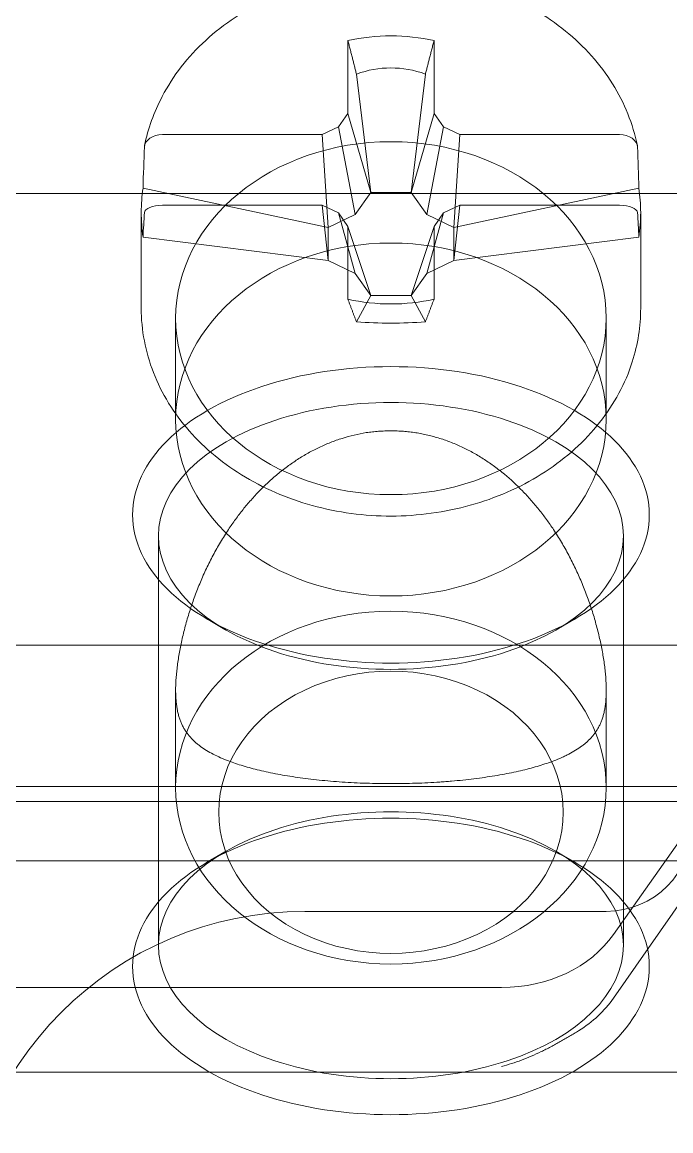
# Model space of a CAD drawing. Header units: millimetres. Extents: x 42151 to 59780, y 37376 to 44547.
# Drawn here: x 47698.33 to 47705.86, y 43021.32 to 43034.19 of the extents above; entities that cross this region are included whole.
import ezdxf

# ---------------------------------------------------------------- set-up
doc = ezdxf.new("R2010")
doc.units = ezdxf.units.MM
doc.set_wipeout_variables(frame=1)
doc.layers.add('! NO PLOT !', color=7, linetype='Continuous', true_color=0xff75dd, plot=False)
doc.layers.add('000-PI-Oprema', color=30, linetype='Continuous', lineweight=5)
doc.layers.add('004-PI-DIN Šina', color=3, linetype='Continuous')

# ---------------------------------------------------------------- blocks, each defined once
blk = doc.blocks.new('*U134')
at = {"layer": '004-PI-DIN Šina'}
blk.add_lwpolyline([(610, -17.5), (610, 17.5), (0, 17.5), (0, -17.5)], close=True, dxfattribs=at)
blk.add_lwpolyline([(0, 12.5), (610, 12.5)], dxfattribs=at)
blk = doc.blocks.new('Shrack distriblock 125A')
blk.add_wipeout([(50953.151, 45336.978), (51024.151, 45336.978), (51024.151, 45240.978), (51017.651, 45240.978), (51017.651, 45241.478), (50959.651, 45241.478), (50959.651, 45240.978), (50953.151, 45240.978), (50953.151, 45241.478)]).dxf.layer = '! NO PLOT !'
at = {"layer": '000-PI-Oprema'}
for p, q in [((51005.151, 45309.287), (51005.151, 45308.44)), ((51005.151, 45309.287), (51005.151, 45308.44)), ((51006.151, 45308.44), (51006.151, 45309.287)), ((51006.151, 45308.44), (51006.151, 45309.287)), ((51005.416, 45307.522), (51005.251, 45308.897)), ((51005.416, 45307.522), (51005.251, 45308.897)), ((51006.051, 45308.897), (51005.887, 45307.522)), ((51006.051, 45308.897), (51005.887, 45307.522)), ((51005.151, 45308.44), (51005.041, 45308.285)), ((51005.151, 45308.44), (51005.041, 45308.285)), ((51005.416, 45307.522), (51005.151, 45308.44)), ((51005.416, 45307.522), (51005.151, 45308.44)), ((51006.151, 45308.44), (51005.887, 45307.522)), ((51006.151, 45308.44), (51005.887, 45307.522)), ((51006.261, 45308.285), (51006.151, 45308.44)), ((51006.261, 45308.285), (51006.151, 45308.44)), ((51005.041, 45308.285), (51004.851, 45308.195)), ((51005.041, 45308.285), (51004.851, 45308.195)), ((51005.235, 45307.266), (51005.041, 45308.285)), ((51005.235, 45307.266), (51005.041, 45308.285)), ((51006.261, 45308.285), (51006.067, 45307.266)), ((51006.261, 45308.285), (51006.067, 45307.266)), ((51006.451, 45308.195), (51006.261, 45308.285)), ((51006.451, 45308.195), (51006.261, 45308.285)), ((51004.851, 45308.195), (51002.998, 45308.195)), ((51004.851, 45308.195), (51002.998, 45308.195)), ((51004.922, 45307.118), (51004.851, 45308.195)), ((51004.922, 45307.118), (51004.851, 45308.195)), ((51006.451, 45308.195), (51006.38, 45307.118)), ((51006.451, 45308.195), (51006.38, 45307.118)), ((51008.304, 45308.195), (51006.451, 45308.195)), ((51008.304, 45308.195), (51006.451, 45308.195)), ((51017.651, 45307.51), (50959.651, 45307.51)), ((51017.651, 45307.51), (50959.651, 45307.51)), ((51002.772, 45307.572), (51004.922, 45307.118)), ((51002.772, 45307.572), (51004.922, 45307.118)), ((51005.416, 45307.522), (51005.235, 45307.266)), ((51005.416, 45307.522), (51005.235, 45307.266)), ((51005.416, 45307.522), (51005.887, 45307.522)), ((51005.416, 45307.522), (51005.887, 45307.522)), ((51006.067, 45307.266), (51005.887, 45307.522)), ((51006.067, 45307.266), (51005.887, 45307.522)), ((51006.38, 45307.118), (51008.53, 45307.572)), ((51006.38, 45307.118), (51008.53, 45307.572)), ((51002.998, 45307.375), (51004.851, 45307.375)), ((51002.998, 45307.375), (51004.851, 45307.375)), ((51004.851, 45307.375), (51004.922, 45306.732)), ((51004.851, 45307.375), (51005.041, 45307.285)), ((51004.851, 45307.375), (51004.922, 45306.732)), ((51004.851, 45307.375), (51005.041, 45307.285)), ((51006.261, 45307.285), (51006.451, 45307.375)), ((51006.261, 45307.285), (51006.451, 45307.375)), ((51006.38, 45306.732), (51006.451, 45307.375)), ((51006.38, 45306.732), (51006.451, 45307.375)), ((51006.451, 45307.375), (51008.304, 45307.375)), ((51006.451, 45307.375), (51008.304, 45307.375)), ((51002.751, 45306.179), (51002.751, 45307.291)), ((51002.751, 45306.179), (51002.751, 45307.291)), ((51005.235, 45307.266), (51004.922, 45307.118)), ((51005.235, 45307.266), (51004.922, 45307.118)), ((51005.041, 45307.285), (51005.235, 45306.584)), ((51005.041, 45307.285), (51005.151, 45307.13)), ((51005.041, 45307.285), (51005.235, 45306.584)), ((51005.041, 45307.285), (51005.151, 45307.13)), ((51006.067, 45306.584), (51006.261, 45307.285)), ((51006.067, 45306.584), (51006.261, 45307.285)), ((51006.38, 45307.118), (51006.067, 45307.266)), ((51006.38, 45307.118), (51006.067, 45307.266)), ((51006.151, 45307.13), (51006.261, 45307.285)), ((51006.151, 45307.13), (51006.261, 45307.285)), ((51008.551, 45306.179), (51008.551, 45307.291)), ((51008.551, 45306.179), (51008.551, 45307.291)), ((51004.922, 45306.732), (51004.922, 45307.118)), ((51004.922, 45306.732), (51004.922, 45307.118)), ((51005.416, 45306.327), (51005.151, 45307.13)), ((51005.151, 45307.13), (51005.151, 45306.283)), ((51005.416, 45306.327), (51005.151, 45307.13)), ((51005.151, 45307.13), (51005.151, 45306.283)), ((51005.887, 45306.327), (51006.151, 45307.13)), ((51005.887, 45306.327), (51006.151, 45307.13)), ((51006.151, 45306.283), (51006.151, 45307.13)), ((51006.151, 45306.283), (51006.151, 45307.13)), ((51006.38, 45307.118), (51006.38, 45306.732)), ((51006.38, 45307.118), (51006.38, 45306.732)), ((51004.922, 45306.732), (51002.772, 45307.003)), ((51004.922, 45306.732), (51002.772, 45307.003)), ((51008.53, 45307.003), (51006.38, 45306.732)), ((51008.53, 45307.003), (51006.38, 45306.732)), ((51004.922, 45306.732), (51005.235, 45306.584)), ((51004.922, 45306.732), (51005.235, 45306.584)), ((51006.067, 45306.584), (51006.38, 45306.732)), ((51006.067, 45306.584), (51006.38, 45306.732)), ((51005.235, 45306.584), (51005.416, 45306.327)), ((51005.235, 45306.584), (51005.416, 45306.327)), ((51005.887, 45306.327), (51006.067, 45306.584)), ((51005.887, 45306.327), (51006.067, 45306.584)), ((51005.251, 45306.022), (51005.416, 45306.327)), ((51005.251, 45306.022), (51005.416, 45306.327)), ((51005.887, 45306.327), (51005.416, 45306.327)), ((51005.887, 45306.327), (51005.416, 45306.327)), ((51005.887, 45306.327), (51006.051, 45306.022)), ((51005.887, 45306.327), (51006.051, 45306.022)), ((51003.151, 45306.064), (51003.151, 45304.888)), ((51003.151, 45306.064), (51003.151, 45304.888)), ((51008.151, 45306.064), (51008.151, 45304.888)), ((51008.151, 45306.064), (51008.151, 45304.888)), ((51002.951, 45298.785), (51002.951, 45303.536)), ((51002.951, 45298.785), (51002.951, 45303.536)), ((51008.351, 45298.785), (51008.351, 45303.536)), ((51008.351, 45298.785), (51008.351, 45303.536)), ((51003.723, 45302.451), (51003.509, 45302.577)), ((51003.723, 45302.451), (51003.509, 45302.577)), ((51007.579, 45302.451), (51007.793, 45302.577)), ((51007.579, 45302.451), (51007.793, 45302.577)), ((51008.235, 45298.909), (51010.718, 45302.431)), ((51008.235, 45298.909), (51010.718, 45302.431)), ((51017.651, 45302.267), (50959.651, 45302.267)), ((51017.651, 45302.267), (50959.651, 45302.267)), ((51003.151, 45301.745), (51003.151, 45300.615)), ((51003.151, 45301.745), (51003.151, 45300.615)), ((51008.151, 45301.745), (51008.151, 45300.615)), ((51008.151, 45301.745), (51008.151, 45300.615)), ((51008.235, 45298.17), (51010.718, 45301.735)), ((51008.235, 45298.17), (51010.718, 45301.735)), ((50959.651, 45300.627), (51017.651, 45300.627)), ((50959.651, 45300.627), (51017.651, 45300.627)), ((51003.151, 45300.615), (51003.151, 45300.615)), ((51003.151, 45300.615), (51003.151, 45300.615)), ((51003.151, 45300.615), (51003.151, 45300.615)), ((51003.151, 45300.615), (51003.151, 45300.615)), ((51008.151, 45300.615), (51008.151, 45300.615)), ((51008.151, 45300.615), (51008.151, 45300.615)), ((51008.151, 45300.615), (51008.151, 45300.615)), ((51008.151, 45300.615), (51008.151, 45300.615)), ((51017.651, 45300.455), (50959.651, 45300.455)), ((51017.651, 45300.455), (50959.651, 45300.455)), ((51003.723, 45299.869), (51003.509, 45299.744)), ((51003.723, 45299.869), (51003.509, 45299.744)), ((51007.579, 45299.869), (51007.793, 45299.744)), ((51007.579, 45299.869), (51007.793, 45299.744)), ((50959.651, 45299.766), (51017.651, 45299.766)), ((50959.651, 45299.766), (51017.651, 45299.766)), ((51004.651, 45299.178), (51008.151, 45299.178)), ((51004.651, 45299.178), (51008.151, 45299.178)), ((50998.966, 45298.295), (51006.936, 45298.295)), ((50998.966, 45298.295), (51006.936, 45298.295)), ((50991.201, 45297.312), (51017.651, 45297.312)), ((50991.201, 45297.312), (51017.651, 45297.312))]:
    blk.add_line(p, q, dxfattribs=at)
for centre, radius, start, end in [((51008.151, 45300.178), 1, 270, 0), ((51008.151, 45300.178), 1, 270, 0), ((51004.651, 45295.178), 4, 90, 180), ((51004.651, 45295.178), 4, 90, 180)]:
    blk.add_arc(centre, radius, start, end, dxfattribs=at)
for centre, major_axis, ratio, start_param, end_param in [((51005.651, 45307.785), (-1.9, 0), 0.819152, -1.83709, -1.304502), ((51005.651, 45307.785), (-1.9, 0), 0.819152, -1.83709, -1.304502), ((51002.992, 45308.051), (-0.204, -0.007), 0.70453, -1.622504, -0.05384), ((51002.992, 45308.051), (-0.204, -0.007), 0.70453, -1.622504, -0.05384), ((51008.31, 45308.051), (0.204, -0.007), 0.70453, 0.05384, 1.622504), ((51008.31, 45308.051), (0.204, -0.007), 0.70453, 0.05384, 1.622504), ((51005.651, 45306.159), (0, 7.058), 0.410887, 1.409849, 1.45085), ((51005.651, 45306.159), (0, 7.058), 0.410887, 1.409849, 1.45085), ((51005.651, 45306.159), (0, 7.058), 0.410887, -1.45085, -1.409849), ((51005.651, 45306.159), (0, 7.058), 0.410887, -1.45085, -1.409849), ((51005.651, 45307.785), (1.9, 0), 0.819152, -1.83709, -1.304502), ((51005.651, 45307.785), (1.9, 0), 0.819152, -1.83709, -1.304502)]:
    blk.add_ellipse(centre, major_axis=major_axis, ratio=ratio, start_param=start_param, end_param=end_param, dxfattribs=at)
at = {"layer": '000-PI-Oprema', "extrusion": (0, 0, -1)}
for centre, major_axis, ratio, start_param, end_param in [((51005.651, 45306.879), (0, 2.09), 0.736297, -0.262974, 0.262974), ((51005.651, 45306.879), (0, 2.09), 0.736297, -0.262974, 0.262974), ((51005.651, 45306.064), (-2.5, 0), 0.819152, -1.570796, 1.570796), ((51005.651, 45306.064), (-2.5, 0), 0.819152, -1.570796, 1.570796), ((51005.651, 45306.064), (2.5, 0), 0.819152, -1.570796, 1.570796), ((51005.651, 45306.064), (2.5, 0), 0.819152, -1.570796, 1.570796), ((51005.651, 45306.159), (0, 11.809), 0.245576, -1.45085, -1.409849), ((51005.651, 45306.159), (0, 11.809), 0.245576, -1.45085, -1.409849), ((51005.651, 45306.159), (0, 11.809), 0.245576, 1.409849, 1.45085), ((51005.651, 45306.159), (0, 11.809), 0.245576, 1.409849, 1.45085), ((51005.651, 45306.802), (2.744, -1.231), 0.761539, -3.470685, -3.350739), ((51005.651, 45306.802), (2.744, -1.231), 0.761539, -3.470685, -3.350739), ((51005.651, 45306.802), (2.744, 1.231), 0.761539, 0.209146, 0.329093), ((51005.651, 45306.802), (2.744, 1.231), 0.761539, 0.209146, 0.329093), ((51002.992, 45307.289), (0.204, 0.003), 0.4213, -3.107899, -1.539235), ((51002.992, 45307.289), (0.204, 0.003), 0.4213, -3.107899, -1.539235), ((51008.31, 45307.289), (-0.204, 0.003), 0.4213, -4.74395, -3.175286), ((51008.31, 45307.289), (-0.204, 0.003), 0.4213, -4.74395, -3.175286), ((51005.651, 45306.802), (2.744, -1.231), 0.761539, 2.692553, 2.8125), ((51005.651, 45306.802), (2.744, -1.231), 0.761539, 2.692553, 2.8125), ((51005.651, 45306.802), (2.744, 1.231), 0.761539, 0.329093, 0.449039), ((51005.651, 45306.802), (2.744, 1.231), 0.761539, 0.329093, 0.449039), ((51005.651, 45304.888), (-2.5, 0), 0.819152, -1.570796, 1.570796), ((51005.651, 45304.888), (-2.5, 0), 0.819152, -1.570796, 1.570796), ((51005.651, 45304.888), (2.5, 0), 0.819152, -1.570796, 1.570796), ((51005.651, 45304.888), (2.5, 0), 0.819152, -1.570796, 1.570796), ((51005.651, 45306.47), (1.539, 0), 0.301619, 1.307822, 1.83377), ((51005.651, 45306.47), (1.539, 0), 0.301619, 1.307822, 1.83377), ((51005.651, 45303.781), (-3, 0), 0.573576, 0, 3.141593), ((51005.651, 45303.781), (-3, 0), 0.573576, 0, 3.141593), ((51005.651, 45303.536), (-2.7, 0), 0.573576, 0, 3.141593), ((51005.651, 45303.536), (-2.7, 0), 0.573576, 0, 3.141593), ((51005.651, 45303.781), (3, 0), 0.573576, 0, 3.141593), ((51005.651, 45303.781), (3, 0), 0.573576, 0, 3.141593), ((51005.651, 45303.536), (2.7, 0), 0.573576, 0, 3.141593), ((51005.651, 45303.536), (2.7, 0), 0.573576, 0, 3.141593), ((51005.651, 45300.615), (-2.5, 0), 0.819152, 0, 1.570796), ((51005.651, 45300.615), (-2.5, 0), 0.819152, 0, 1.570796), ((51005.651, 45300.615), (2.5, 0), 0.819152, -1.570796, 0), ((51005.651, 45300.615), (2.5, 0), 0.819152, -1.570796, 0), ((51005.651, 45300.329), (-2, 0), 0.819152, 0, 3.141593), ((51005.651, 45300.329), (-2, 0), 0.819152, 0, 3.141593), ((51005.651, 45300.615), (-2.5, 0), 0.819152, -1.570796, 0), ((51005.651, 45300.615), (-2.5, 0), 0.819152, -1.570796, 0), ((51005.651, 45300.615), (2.5, 0), 0.819152, 0, 1.570796), ((51005.651, 45300.615), (2.5, 0), 0.819152, 0, 1.570796), ((51005.651, 45298.785), (-2.7, 0), 0.573576, 0, 3.141593), ((51005.651, 45298.785), (-2.7, 0), 0.573576, 0, 3.141593), ((51005.651, 45298.539), (-3, 0), 0.573576, 0, 3.141593), ((51005.651, 45298.539), (-3, 0), 0.573576, 0, 3.141593), ((51005.651, 45300.329), (2, 0), 0.819152, 0, 3.141593), ((51005.651, 45300.329), (2, 0), 0.819152, 0, 3.141593), ((51006.936, 45299.523), (-1.5, 0), 0.819152, -2.617994, -1.570796), ((51006.936, 45299.523), (-1.5, 0), 0.819152, -2.617994, -1.570796), ((51005.651, 45298.785), (2.7, 0), 0.573576, 0, 3.141593), ((51005.651, 45298.785), (2.7, 0), 0.573576, 0, 3.141593), ((51005.651, 45298.539), (3, 0), 0.573576, 0, 3.141593), ((51005.651, 45298.539), (3, 0), 0.573576, 0, 3.141593), ((51006.936, 45298.792), (1.5, 0), 0.829164, 0.523599, 0.933135), ((51006.936, 45298.792), (1.5, 0), 0.829164, 0.523599, 0.933135)]:
    blk.add_ellipse(centre, major_axis=major_axis, ratio=ratio, start_param=start_param, end_param=end_param, dxfattribs=at)
at = {"layer": '000-PI-Oprema'}
for points, knots in [([(51008.512, 45308.067), (51008.461, 45308.318), (51008.364, 45308.561), (51008.082, 45309.012), (51007.896, 45309.219), (51007.455, 45309.577), (51007.199, 45309.726), (51006.642, 45309.952), (51006.341, 45310.027), (51005.724, 45310.095), (51005.409, 45310.088), (51004.798, 45309.99), (51004.502, 45309.9), (51003.958, 45309.646), (51003.71, 45309.482), (51003.292, 45309.098), (51003.12, 45308.877), (51002.899, 45308.456), (51002.83, 45308.264), (51002.79, 45308.067)], [0.162405, 0.162405, 0.162405, 0.162405, 0.4733, 0.4733, 0.789855, 0.789855, 1.112049, 1.112049, 1.43711, 1.43711, 1.763061, 1.763061, 2.088939, 2.088939, 2.413664, 2.413664, 2.734966, 2.734966, 2.979187, 2.979187, 2.979187, 2.979187]), ([(51008.512, 45308.067), (51008.461, 45308.318), (51008.364, 45308.561), (51008.082, 45309.012), (51007.896, 45309.219), (51007.455, 45309.577), (51007.199, 45309.726), (51006.642, 45309.952), (51006.341, 45310.027), (51005.724, 45310.095), (51005.409, 45310.088), (51004.798, 45309.99), (51004.502, 45309.9), (51003.958, 45309.646), (51003.71, 45309.482), (51003.292, 45309.098), (51003.12, 45308.877), (51002.899, 45308.456), (51002.83, 45308.264), (51002.79, 45308.067)], [0.162405, 0.162405, 0.162405, 0.162405, 0.4733, 0.4733, 0.789855, 0.789855, 1.112049, 1.112049, 1.43711, 1.43711, 1.763061, 1.763061, 2.088939, 2.088939, 2.413664, 2.413664, 2.734966, 2.734966, 2.979187, 2.979187, 2.979187, 2.979187]), ([(51002.751, 45306.179), (51002.751, 45305.925), (51002.8, 45305.672), (51002.988, 45305.189), (51003.129, 45304.96), (51003.491, 45304.548), (51003.713, 45304.366), (51004.215, 45304.067), (51004.497, 45303.951), (51005.09, 45303.799), (51005.401, 45303.762), (51006.023, 45303.773), (51006.334, 45303.821), (51006.92, 45303.995), (51007.197, 45304.121), (51007.688, 45304.442), (51007.902, 45304.635), (51008.244, 45305.068), (51008.374, 45305.307), (51008.518, 45305.76), (51008.551, 45305.97), (51008.551, 45306.179)], [3.141593, 3.141593, 3.141593, 3.141593, 3.451487, 3.451487, 3.764712, 3.764712, 4.084243, 4.084243, 4.408137, 4.408137, 4.733785, 4.733785, 5.059799, 5.059799, 5.385318, 5.385318, 5.708784, 5.708784, 6.027392, 6.027392, 6.283185, 6.283185, 6.283185, 6.283185]), ([(51002.751, 45306.179), (51002.751, 45305.925), (51002.8, 45305.672), (51002.988, 45305.189), (51003.129, 45304.96), (51003.491, 45304.548), (51003.713, 45304.366), (51004.215, 45304.067), (51004.497, 45303.951), (51005.09, 45303.799), (51005.401, 45303.762), (51006.023, 45303.773), (51006.334, 45303.821), (51006.92, 45303.995), (51007.197, 45304.121), (51007.688, 45304.442), (51007.902, 45304.635), (51008.244, 45305.068), (51008.374, 45305.307), (51008.518, 45305.76), (51008.551, 45305.97), (51008.551, 45306.179)], [3.141593, 3.141593, 3.141593, 3.141593, 3.451487, 3.451487, 3.764712, 3.764712, 4.084243, 4.084243, 4.408137, 4.408137, 4.733785, 4.733785, 5.059799, 5.059799, 5.385318, 5.385318, 5.708784, 5.708784, 6.027392, 6.027392, 6.283185, 6.283185, 6.283185, 6.283185]), ([(51005.651, 45300.661), (51005.555, 45300.661), (51005.459, 45300.663), (51005.365, 45300.666), (51005.317, 45300.667), (51005.27, 45300.669), (51005.224, 45300.672), (51005.177, 45300.674), (51005.131, 45300.677), (51005.085, 45300.68), (51005.04, 45300.683), (51004.994, 45300.686), (51004.95, 45300.69), (51004.905, 45300.694), (51004.861, 45300.698), (51004.818, 45300.702), (51004.731, 45300.711), (51004.648, 45300.722), (51004.568, 45300.733), (51004.527, 45300.739), (51004.488, 45300.745), (51004.449, 45300.751), (51004.411, 45300.758), (51004.373, 45300.764), (51004.336, 45300.771), (51004.299, 45300.778), (51004.263, 45300.785), (51004.227, 45300.793), (51004.192, 45300.8), (51004.158, 45300.808), (51004.124, 45300.816), (51004.091, 45300.824), (51004.058, 45300.832), (51004.026, 45300.841), (51003.995, 45300.849), (51003.964, 45300.858), (51003.934, 45300.867), (51003.904, 45300.876), (51003.875, 45300.885), (51003.847, 45300.895), (51003.819, 45300.904), (51003.791, 45300.914), (51003.765, 45300.924), (51003.733, 45300.936), (51003.702, 45300.949), (51003.673, 45300.962), (51003.643, 45300.975), (51003.615, 45300.989), (51003.588, 45301.003), (51003.56, 45301.017), (51003.534, 45301.031), (51003.51, 45301.047), (51003.485, 45301.062), (51003.461, 45301.078), (51003.439, 45301.094), (51003.428, 45301.102), (51003.417, 45301.111), (51003.406, 45301.119), (51003.396, 45301.128), (51003.385, 45301.137), (51003.375, 45301.146), (51003.365, 45301.155), (51003.356, 45301.164), (51003.346, 45301.174), (51003.337, 45301.183), (51003.328, 45301.193), (51003.319, 45301.203), (51003.31, 45301.213), (51003.301, 45301.223), (51003.293, 45301.234), (51003.285, 45301.245), (51003.277, 45301.256), (51003.269, 45301.267), (51003.262, 45301.279), (51003.254, 45301.29), (51003.247, 45301.303), (51003.24, 45301.315), (51003.234, 45301.327), (51003.227, 45301.34), (51003.221, 45301.353), (51003.216, 45301.365), (51003.211, 45301.379), (51003.205, 45301.392), (51003.2, 45301.405), (51003.196, 45301.42), (51003.191, 45301.434), (51003.186, 45301.448), (51003.182, 45301.464), (51003.178, 45301.479), (51003.175, 45301.495), (51003.171, 45301.512), (51003.168, 45301.528), (51003.165, 45301.546), (51003.163, 45301.564), (51003.16, 45301.582), (51003.158, 45301.6), (51003.156, 45301.62), (51003.155, 45301.63), (51003.155, 45301.639), (51003.154, 45301.649), (51003.153, 45301.66), (51003.153, 45301.67), (51003.152, 45301.68), (51003.151, 45301.701), (51003.151, 45301.722), (51003.151, 45301.745), (51003.151, 45301.756), (51003.151, 45301.767), (51003.151, 45301.778), (51003.152, 45301.789), (51003.152, 45301.801), (51003.152, 45301.813), (51003.153, 45301.836), (51003.154, 45301.86), (51003.156, 45301.884), (51003.158, 45301.908), (51003.16, 45301.932), (51003.163, 45301.957), (51003.165, 45301.982), (51003.168, 45302.007), (51003.171, 45302.033), (51003.178, 45302.084), (51003.186, 45302.135), (51003.195, 45302.187), (51003.2, 45302.213), (51003.205, 45302.239), (51003.21, 45302.265), (51003.216, 45302.291), (51003.221, 45302.318), (51003.227, 45302.344), (51003.233, 45302.371), (51003.24, 45302.399), (51003.247, 45302.427), (51003.254, 45302.455), (51003.261, 45302.482), (51003.269, 45302.51), (51003.276, 45302.538), (51003.284, 45302.566), (51003.293, 45302.593), (51003.301, 45302.621), (51003.309, 45302.648), (51003.318, 45302.676), (51003.327, 45302.703), (51003.336, 45302.731), (51003.345, 45302.758), (51003.355, 45302.785), (51003.365, 45302.812), (51003.375, 45302.839), (51003.385, 45302.866), (51003.395, 45302.893), (51003.405, 45302.92), (51003.416, 45302.947), (51003.427, 45302.973), (51003.438, 45303), (51003.46, 45303.053), (51003.484, 45303.106), (51003.508, 45303.158), (51003.533, 45303.21), (51003.559, 45303.262), (51003.586, 45303.313), (51003.613, 45303.364), (51003.642, 45303.414), (51003.671, 45303.464), (51003.701, 45303.514), (51003.732, 45303.562), (51003.764, 45303.611), (51003.79, 45303.651), (51003.818, 45303.69), (51003.846, 45303.729), (51003.874, 45303.768), (51003.903, 45303.806), (51003.933, 45303.843), (51003.963, 45303.881), (51003.994, 45303.917), (51004.026, 45303.953), (51004.057, 45303.989), (51004.09, 45304.024), (51004.123, 45304.058), (51004.156, 45304.092), (51004.191, 45304.126), (51004.226, 45304.158), (51004.261, 45304.191), (51004.297, 45304.222), (51004.334, 45304.253), (51004.371, 45304.284), (51004.409, 45304.313), (51004.448, 45304.342), (51004.487, 45304.37), (51004.527, 45304.398), (51004.567, 45304.424), (51004.607, 45304.45), (51004.648, 45304.475), (51004.69, 45304.498), (51004.732, 45304.522), (51004.775, 45304.544), (51004.818, 45304.564), (51004.861, 45304.585), (51004.905, 45304.604), (51004.949, 45304.621), (51004.994, 45304.639), (51005.039, 45304.655), (51005.085, 45304.669), (51005.177, 45304.698), (51005.27, 45304.72), (51005.365, 45304.735), (51005.388, 45304.738), (51005.412, 45304.741), (51005.436, 45304.744), (51005.46, 45304.747), (51005.484, 45304.749), (51005.507, 45304.751), (51005.531, 45304.753), (51005.555, 45304.754), (51005.579, 45304.755), (51005.603, 45304.756), (51005.627, 45304.757), (51005.651, 45304.757)], [0, 0, 0, 0, 0.287421, 0.287421, 0.287421, 0.431266, 0.431266, 0.431266, 0.574947, 0.574947, 0.574947, 0.718706, 0.718706, 0.718706, 0.862722, 0.862722, 0.862722, 1.1503, 1.1503, 1.1503, 1.294238, 1.294238, 1.294238, 1.438552, 1.438552, 1.438552, 1.583096, 1.583096, 1.583096, 1.727657, 1.727657, 1.727657, 1.871961, 1.871961, 1.871961, 2.015715, 2.015715, 2.015715, 2.159501, 2.159501, 2.159501, 2.303649, 2.303649, 2.303649, 2.477178, 2.477178, 2.477178, 2.65091, 2.65091, 2.65091, 2.824623, 2.824623, 2.824623, 2.998084, 2.998084, 2.998084, 3.084647, 3.084647, 3.084647, 3.171058, 3.171058, 3.171058, 3.25732, 3.25732, 3.25732, 3.34377, 3.34377, 3.34377, 3.430392, 3.430392, 3.430392, 3.517055, 3.517055, 3.517055, 3.603658, 3.603658, 3.603658, 3.690142, 3.690142, 3.690142, 3.77114, 3.77114, 3.77114, 3.852039, 3.852039, 3.852039, 3.932963, 3.932963, 3.932963, 4.014, 4.014, 4.014, 4.094967, 4.094967, 4.094967, 4.1759, 4.1759, 4.1759, 4.216412, 4.216412, 4.216412, 4.256909, 4.256909, 4.256909, 4.337825, 4.337825, 4.337825, 4.378322, 4.378322, 4.378322, 4.418819, 4.418819, 4.418819, 4.499731, 4.499731, 4.499731, 4.58072, 4.58072, 4.58072, 4.661639, 4.661639, 4.661639, 4.823646, 4.823646, 4.823646, 4.904656, 4.904656, 4.904656, 4.985535, 4.985535, 4.985535, 5.071804, 5.071804, 5.071804, 5.158174, 5.158174, 5.158174, 5.244644, 5.244644, 5.244644, 5.331192, 5.331192, 5.331192, 5.417768, 5.417768, 5.417768, 5.504303, 5.504303, 5.504303, 5.590711, 5.590711, 5.590711, 5.676958, 5.676958, 5.676958, 5.849961, 5.849961, 5.849961, 6.023553, 6.023553, 6.023553, 6.197434, 6.197434, 6.197434, 6.371328, 6.371328, 6.371328, 6.515951, 6.515951, 6.515951, 6.660307, 6.660307, 6.660307, 6.804315, 6.804315, 6.804315, 6.947972, 6.947972, 6.947972, 7.092095, 7.092095, 7.092095, 7.236728, 7.236728, 7.236728, 7.381522, 7.381522, 7.381522, 7.526181, 7.526181, 7.526181, 7.670484, 7.670484, 7.670484, 7.814303, 7.814303, 7.814303, 7.958044, 7.958044, 7.958044, 8.102058, 8.102058, 8.102058, 8.389591, 8.389591, 8.389591, 8.461508, 8.461508, 8.461508, 8.533445, 8.533445, 8.533445, 8.605348, 8.605348, 8.605348, 8.677164, 8.677164, 8.677164, 8.677164]), ([(51005.651, 45300.661), (51005.555, 45300.661), (51005.459, 45300.663), (51005.365, 45300.666), (51005.317, 45300.667), (51005.27, 45300.669), (51005.224, 45300.672), (51005.177, 45300.674), (51005.131, 45300.677), (51005.085, 45300.68), (51005.04, 45300.683), (51004.994, 45300.686), (51004.95, 45300.69), (51004.905, 45300.694), (51004.861, 45300.698), (51004.818, 45300.702), (51004.731, 45300.711), (51004.648, 45300.722), (51004.568, 45300.733), (51004.527, 45300.739), (51004.488, 45300.745), (51004.449, 45300.751), (51004.411, 45300.758), (51004.373, 45300.764), (51004.336, 45300.771), (51004.299, 45300.778), (51004.263, 45300.785), (51004.227, 45300.793), (51004.192, 45300.8), (51004.158, 45300.808), (51004.124, 45300.816), (51004.091, 45300.824), (51004.058, 45300.832), (51004.026, 45300.841), (51003.995, 45300.849), (51003.964, 45300.858), (51003.934, 45300.867), (51003.904, 45300.876), (51003.875, 45300.885), (51003.847, 45300.895), (51003.819, 45300.904), (51003.791, 45300.914), (51003.765, 45300.924), (51003.733, 45300.936), (51003.702, 45300.949), (51003.673, 45300.962), (51003.643, 45300.975), (51003.615, 45300.989), (51003.588, 45301.003), (51003.56, 45301.017), (51003.534, 45301.031), (51003.51, 45301.047), (51003.485, 45301.062), (51003.461, 45301.078), (51003.439, 45301.094), (51003.428, 45301.102), (51003.417, 45301.111), (51003.406, 45301.119), (51003.396, 45301.128), (51003.385, 45301.137), (51003.375, 45301.146), (51003.365, 45301.155), (51003.356, 45301.164), (51003.346, 45301.174), (51003.337, 45301.183), (51003.328, 45301.193), (51003.319, 45301.203), (51003.31, 45301.213), (51003.301, 45301.223), (51003.293, 45301.234), (51003.285, 45301.245), (51003.277, 45301.256), (51003.269, 45301.267), (51003.262, 45301.279), (51003.254, 45301.29), (51003.247, 45301.303), (51003.24, 45301.315), (51003.234, 45301.327), (51003.227, 45301.34), (51003.221, 45301.353), (51003.216, 45301.365), (51003.211, 45301.379), (51003.205, 45301.392), (51003.2, 45301.405), (51003.196, 45301.42), (51003.191, 45301.434), (51003.186, 45301.448), (51003.182, 45301.464), (51003.178, 45301.479), (51003.175, 45301.495), (51003.171, 45301.512), (51003.168, 45301.528), (51003.165, 45301.546), (51003.163, 45301.564), (51003.16, 45301.582), (51003.158, 45301.6), (51003.156, 45301.62), (51003.155, 45301.63), (51003.155, 45301.639), (51003.154, 45301.649), (51003.153, 45301.66), (51003.153, 45301.67), (51003.152, 45301.68), (51003.151, 45301.701), (51003.151, 45301.722), (51003.151, 45301.745), (51003.151, 45301.756), (51003.151, 45301.767), (51003.151, 45301.778), (51003.152, 45301.789), (51003.152, 45301.801), (51003.152, 45301.813), (51003.153, 45301.836), (51003.154, 45301.86), (51003.156, 45301.884), (51003.158, 45301.908), (51003.16, 45301.932), (51003.163, 45301.957), (51003.165, 45301.982), (51003.168, 45302.007), (51003.171, 45302.033), (51003.178, 45302.084), (51003.186, 45302.135), (51003.195, 45302.187), (51003.2, 45302.213), (51003.205, 45302.239), (51003.21, 45302.265), (51003.216, 45302.291), (51003.221, 45302.318), (51003.227, 45302.344), (51003.233, 45302.371), (51003.24, 45302.399), (51003.247, 45302.427), (51003.254, 45302.455), (51003.261, 45302.482), (51003.269, 45302.51), (51003.276, 45302.538), (51003.284, 45302.566), (51003.293, 45302.593), (51003.301, 45302.621), (51003.309, 45302.648), (51003.318, 45302.676), (51003.327, 45302.703), (51003.336, 45302.731), (51003.345, 45302.758), (51003.355, 45302.785), (51003.365, 45302.812), (51003.375, 45302.839), (51003.385, 45302.866), (51003.395, 45302.893), (51003.405, 45302.92), (51003.416, 45302.947), (51003.427, 45302.973), (51003.438, 45303), (51003.46, 45303.053), (51003.484, 45303.106), (51003.508, 45303.158), (51003.533, 45303.21), (51003.559, 45303.262), (51003.586, 45303.313), (51003.613, 45303.364), (51003.642, 45303.414), (51003.671, 45303.464), (51003.701, 45303.514), (51003.732, 45303.562), (51003.764, 45303.611), (51003.79, 45303.651), (51003.818, 45303.69), (51003.846, 45303.729), (51003.874, 45303.768), (51003.903, 45303.806), (51003.933, 45303.843), (51003.963, 45303.881), (51003.994, 45303.917), (51004.026, 45303.953), (51004.057, 45303.989), (51004.09, 45304.024), (51004.123, 45304.058), (51004.156, 45304.092), (51004.191, 45304.126), (51004.226, 45304.158), (51004.261, 45304.191), (51004.297, 45304.222), (51004.334, 45304.253), (51004.371, 45304.284), (51004.409, 45304.313), (51004.448, 45304.342), (51004.487, 45304.37), (51004.527, 45304.398), (51004.567, 45304.424), (51004.607, 45304.45), (51004.648, 45304.475), (51004.69, 45304.498), (51004.732, 45304.522), (51004.775, 45304.544), (51004.818, 45304.564), (51004.861, 45304.585), (51004.905, 45304.604), (51004.949, 45304.621), (51004.994, 45304.639), (51005.039, 45304.655), (51005.085, 45304.669), (51005.177, 45304.698), (51005.27, 45304.72), (51005.365, 45304.735), (51005.388, 45304.738), (51005.412, 45304.741), (51005.436, 45304.744), (51005.46, 45304.747), (51005.484, 45304.749), (51005.507, 45304.751), (51005.531, 45304.753), (51005.555, 45304.754), (51005.579, 45304.755), (51005.603, 45304.756), (51005.627, 45304.757), (51005.651, 45304.757)], [0, 0, 0, 0, 0.287421, 0.287421, 0.287421, 0.431266, 0.431266, 0.431266, 0.574947, 0.574947, 0.574947, 0.718706, 0.718706, 0.718706, 0.862722, 0.862722, 0.862722, 1.1503, 1.1503, 1.1503, 1.294238, 1.294238, 1.294238, 1.438552, 1.438552, 1.438552, 1.583096, 1.583096, 1.583096, 1.727657, 1.727657, 1.727657, 1.871961, 1.871961, 1.871961, 2.015715, 2.015715, 2.015715, 2.159501, 2.159501, 2.159501, 2.303649, 2.303649, 2.303649, 2.477178, 2.477178, 2.477178, 2.65091, 2.65091, 2.65091, 2.824623, 2.824623, 2.824623, 2.998084, 2.998084, 2.998084, 3.084647, 3.084647, 3.084647, 3.171058, 3.171058, 3.171058, 3.25732, 3.25732, 3.25732, 3.34377, 3.34377, 3.34377, 3.430392, 3.430392, 3.430392, 3.517055, 3.517055, 3.517055, 3.603658, 3.603658, 3.603658, 3.690142, 3.690142, 3.690142, 3.77114, 3.77114, 3.77114, 3.852039, 3.852039, 3.852039, 3.932963, 3.932963, 3.932963, 4.014, 4.014, 4.014, 4.094967, 4.094967, 4.094967, 4.1759, 4.1759, 4.1759, 4.216412, 4.216412, 4.216412, 4.256909, 4.256909, 4.256909, 4.337825, 4.337825, 4.337825, 4.378322, 4.378322, 4.378322, 4.418819, 4.418819, 4.418819, 4.499731, 4.499731, 4.499731, 4.58072, 4.58072, 4.58072, 4.661639, 4.661639, 4.661639, 4.823646, 4.823646, 4.823646, 4.904656, 4.904656, 4.904656, 4.985535, 4.985535, 4.985535, 5.071804, 5.071804, 5.071804, 5.158174, 5.158174, 5.158174, 5.244644, 5.244644, 5.244644, 5.331192, 5.331192, 5.331192, 5.417768, 5.417768, 5.417768, 5.504303, 5.504303, 5.504303, 5.590711, 5.590711, 5.590711, 5.676958, 5.676958, 5.676958, 5.849961, 5.849961, 5.849961, 6.023553, 6.023553, 6.023553, 6.197434, 6.197434, 6.197434, 6.371328, 6.371328, 6.371328, 6.515951, 6.515951, 6.515951, 6.660307, 6.660307, 6.660307, 6.804315, 6.804315, 6.804315, 6.947972, 6.947972, 6.947972, 7.092095, 7.092095, 7.092095, 7.236728, 7.236728, 7.236728, 7.381522, 7.381522, 7.381522, 7.526181, 7.526181, 7.526181, 7.670484, 7.670484, 7.670484, 7.814303, 7.814303, 7.814303, 7.958044, 7.958044, 7.958044, 8.102058, 8.102058, 8.102058, 8.389591, 8.389591, 8.389591, 8.461508, 8.461508, 8.461508, 8.533445, 8.533445, 8.533445, 8.605348, 8.605348, 8.605348, 8.677164, 8.677164, 8.677164, 8.677164]), ([(51005.651, 45304.757), (51005.675, 45304.757), (51005.699, 45304.756), (51005.723, 45304.755), (51005.747, 45304.754), (51005.771, 45304.753), (51005.795, 45304.751), (51005.819, 45304.749), (51005.843, 45304.747), (51005.866, 45304.744), (51005.89, 45304.741), (51005.914, 45304.738), (51005.938, 45304.734), (51005.961, 45304.731), (51005.985, 45304.727), (51006.008, 45304.722), (51006.032, 45304.717), (51006.055, 45304.712), (51006.079, 45304.707), (51006.125, 45304.696), (51006.172, 45304.683), (51006.218, 45304.669), (51006.263, 45304.655), (51006.309, 45304.639), (51006.353, 45304.621), (51006.375, 45304.612), (51006.398, 45304.603), (51006.419, 45304.594), (51006.441, 45304.584), (51006.463, 45304.574), (51006.485, 45304.564), (51006.528, 45304.543), (51006.571, 45304.521), (51006.612, 45304.498), (51006.654, 45304.474), (51006.696, 45304.449), (51006.736, 45304.423), (51006.776, 45304.397), (51006.816, 45304.37), (51006.854, 45304.342), (51006.893, 45304.313), (51006.931, 45304.284), (51006.968, 45304.253), (51007.041, 45304.192), (51007.111, 45304.127), (51007.178, 45304.059), (51007.212, 45304.024), (51007.244, 45303.989), (51007.276, 45303.953), (51007.308, 45303.917), (51007.339, 45303.88), (51007.369, 45303.843), (51007.399, 45303.805), (51007.428, 45303.767), (51007.457, 45303.728), (51007.485, 45303.689), (51007.512, 45303.65), (51007.539, 45303.61), (51007.571, 45303.562), (51007.601, 45303.513), (51007.631, 45303.464), (51007.66, 45303.415), (51007.688, 45303.365), (51007.715, 45303.314), (51007.742, 45303.263), (51007.768, 45303.212), (51007.793, 45303.16), (51007.817, 45303.108), (51007.841, 45303.055), (51007.863, 45303.002), (51007.874, 45302.976), (51007.885, 45302.949), (51007.896, 45302.922), (51007.906, 45302.895), (51007.917, 45302.869), (51007.927, 45302.842), (51007.937, 45302.815), (51007.946, 45302.787), (51007.956, 45302.76), (51007.965, 45302.733), (51007.974, 45302.706), (51007.983, 45302.678), (51007.992, 45302.651), (51008, 45302.624), (51008.009, 45302.596), (51008.017, 45302.569), (51008.025, 45302.541), (51008.032, 45302.513), (51008.04, 45302.486), (51008.047, 45302.458), (51008.054, 45302.43), (51008.061, 45302.402), (51008.068, 45302.374), (51008.074, 45302.346), (51008.08, 45302.32), (51008.086, 45302.294), (51008.091, 45302.268), (51008.097, 45302.242), (51008.102, 45302.216), (51008.106, 45302.189), (51008.111, 45302.164), (51008.115, 45302.138), (51008.12, 45302.112), (51008.124, 45302.086), (51008.127, 45302.06), (51008.131, 45302.035), (51008.134, 45302.01), (51008.137, 45301.984), (51008.139, 45301.959), (51008.142, 45301.935), (51008.144, 45301.91), (51008.146, 45301.886), (51008.147, 45301.862), (51008.149, 45301.838), (51008.15, 45301.814), (51008.15, 45301.803), (51008.15, 45301.791), (51008.151, 45301.78), (51008.151, 45301.769), (51008.151, 45301.757), (51008.151, 45301.746), (51008.151, 45301.724), (51008.151, 45301.703), (51008.15, 45301.682), (51008.149, 45301.671), (51008.149, 45301.661), (51008.148, 45301.651), (51008.148, 45301.641), (51008.147, 45301.631), (51008.146, 45301.621), (51008.144, 45301.602), (51008.142, 45301.583), (51008.14, 45301.565), (51008.137, 45301.547), (51008.134, 45301.53), (51008.131, 45301.513), (51008.128, 45301.496), (51008.124, 45301.48), (51008.12, 45301.465), (51008.116, 45301.45), (51008.112, 45301.435), (51008.107, 45301.421), (51008.102, 45301.406), (51008.097, 45301.393), (51008.092, 45301.38), (51008.087, 45301.366), (51008.081, 45301.354), (51008.075, 45301.341), (51008.069, 45301.328), (51008.062, 45301.316), (51008.055, 45301.303), (51008.048, 45301.291), (51008.041, 45301.28), (51008.033, 45301.268), (51008.026, 45301.257), (51008.018, 45301.246), (51008.01, 45301.235), (51008.002, 45301.225), (51007.993, 45301.214), (51007.985, 45301.204), (51007.976, 45301.194), (51007.967, 45301.185), (51007.957, 45301.175), (51007.948, 45301.166), (51007.938, 45301.156), (51007.928, 45301.147), (51007.918, 45301.138), (51007.908, 45301.129), (51007.898, 45301.121), (51007.887, 45301.112), (51007.876, 45301.104), (51007.865, 45301.095), (51007.843, 45301.079), (51007.819, 45301.063), (51007.795, 45301.048), (51007.77, 45301.033), (51007.744, 45301.018), (51007.718, 45301.004), (51007.704, 45300.997), (51007.69, 45300.991), (51007.677, 45300.984), (51007.663, 45300.977), (51007.648, 45300.97), (51007.634, 45300.964), (51007.604, 45300.951), (51007.574, 45300.938), (51007.542, 45300.926), (51007.516, 45300.916), (51007.488, 45300.906), (51007.46, 45300.896), (51007.431, 45300.887), (51007.402, 45300.877), (51007.372, 45300.868), (51007.342, 45300.859), (51007.311, 45300.85), (51007.279, 45300.842), (51007.248, 45300.833), (51007.215, 45300.825), (51007.181, 45300.817), (51007.114, 45300.801), (51007.044, 45300.786), (51006.971, 45300.772), (51006.934, 45300.765), (51006.896, 45300.758), (51006.857, 45300.752), (51006.819, 45300.746), (51006.779, 45300.74), (51006.739, 45300.734), (51006.698, 45300.728), (51006.657, 45300.722), (51006.615, 45300.717), (51006.573, 45300.712), (51006.53, 45300.707), (51006.486, 45300.703), (51006.443, 45300.698), (51006.399, 45300.694), (51006.354, 45300.69), (51006.332, 45300.688), (51006.309, 45300.686), (51006.287, 45300.685), (51006.264, 45300.683), (51006.241, 45300.681), (51006.218, 45300.68), (51006.173, 45300.677), (51006.126, 45300.674), (51006.079, 45300.672), (51006.033, 45300.669), (51005.985, 45300.667), (51005.938, 45300.666), (51005.89, 45300.664), (51005.843, 45300.663), (51005.795, 45300.662), (51005.771, 45300.662), (51005.747, 45300.661), (51005.723, 45300.661), (51005.699, 45300.661), (51005.675, 45300.661), (51005.651, 45300.661)], [0, 0, 0, 0, 0.071888, 0.071888, 0.071888, 0.14386, 0.14386, 0.14386, 0.215863, 0.215863, 0.215863, 0.287842, 0.287842, 0.287842, 0.359741, 0.359741, 0.359741, 0.431621, 0.431621, 0.431621, 0.575626, 0.575626, 0.575626, 0.719663, 0.719663, 0.719663, 0.791565, 0.791565, 0.791565, 0.86345, 0.86345, 0.86345, 1.00754, 1.00754, 1.00754, 1.151908, 1.151908, 1.151908, 1.296294, 1.296294, 1.296294, 1.440361, 1.440361, 1.440361, 1.728314, 1.728314, 1.728314, 1.872779, 1.872779, 1.872779, 2.017446, 2.017446, 2.017446, 2.162158, 2.162158, 2.162158, 2.306719, 2.306719, 2.306719, 2.479472, 2.479472, 2.479472, 2.651896, 2.651896, 2.651896, 2.824736, 2.824736, 2.824736, 2.997728, 2.997728, 2.997728, 3.084202, 3.084202, 3.084202, 3.170626, 3.170626, 3.170626, 3.25698, 3.25698, 3.25698, 3.343248, 3.343248, 3.343248, 3.429419, 3.429419, 3.429419, 3.515646, 3.515646, 3.515646, 3.602158, 3.602158, 3.602158, 3.68876, 3.68876, 3.68876, 3.770061, 3.770061, 3.770061, 3.851224, 3.851224, 3.851224, 3.932233, 3.932233, 3.932233, 4.013147, 4.013147, 4.013147, 4.094186, 4.094186, 4.094186, 4.175202, 4.175202, 4.175202, 4.256159, 4.256159, 4.256159, 4.296679, 4.296679, 4.296679, 4.337184, 4.337184, 4.337184, 4.41813, 4.41813, 4.41813, 4.45864, 4.45864, 4.45864, 4.499142, 4.499142, 4.499142, 4.58008, 4.58008, 4.58008, 4.661113, 4.661113, 4.661113, 4.742093, 4.742093, 4.742093, 4.823033, 4.823033, 4.823033, 4.904081, 4.904081, 4.904081, 4.985206, 4.985206, 4.985206, 5.071356, 5.071356, 5.071356, 5.15734, 5.15734, 5.15734, 5.243338, 5.243338, 5.243338, 5.329432, 5.329432, 5.329432, 5.415618, 5.415618, 5.415618, 5.501886, 5.501886, 5.501886, 5.588218, 5.588218, 5.588218, 5.674589, 5.674589, 5.674589, 5.847312, 5.847312, 5.847312, 6.019742, 6.019742, 6.019742, 6.105738, 6.105738, 6.105738, 6.191817, 6.191817, 6.191817, 6.36458, 6.36458, 6.36458, 6.509557, 6.509557, 6.509557, 6.654631, 6.654631, 6.654631, 6.799616, 6.799616, 6.799616, 6.944361, 6.944361, 6.944361, 7.232781, 7.232781, 7.232781, 7.377104, 7.377104, 7.377104, 7.522022, 7.522022, 7.522022, 7.667128, 7.667128, 7.667128, 7.812077, 7.812077, 7.812077, 7.95661, 7.95661, 7.95661, 8.028668, 8.028668, 8.028668, 8.100624, 8.100624, 8.100624, 8.244804, 8.244804, 8.244804, 8.38905, 8.38905, 8.38905, 8.533024, 8.533024, 8.533024, 8.605069, 8.605069, 8.605069, 8.677165, 8.677165, 8.677165, 8.677165]), ([(51005.651, 45304.757), (51005.675, 45304.757), (51005.699, 45304.756), (51005.723, 45304.755), (51005.747, 45304.754), (51005.771, 45304.753), (51005.795, 45304.751), (51005.819, 45304.749), (51005.843, 45304.747), (51005.866, 45304.744), (51005.89, 45304.741), (51005.914, 45304.738), (51005.938, 45304.734), (51005.961, 45304.731), (51005.985, 45304.727), (51006.008, 45304.722), (51006.032, 45304.717), (51006.055, 45304.712), (51006.079, 45304.707), (51006.125, 45304.696), (51006.172, 45304.683), (51006.218, 45304.669), (51006.263, 45304.655), (51006.309, 45304.639), (51006.353, 45304.621), (51006.375, 45304.612), (51006.398, 45304.603), (51006.419, 45304.594), (51006.441, 45304.584), (51006.463, 45304.574), (51006.485, 45304.564), (51006.528, 45304.543), (51006.571, 45304.521), (51006.612, 45304.498), (51006.654, 45304.474), (51006.696, 45304.449), (51006.736, 45304.423), (51006.776, 45304.397), (51006.816, 45304.37), (51006.854, 45304.342), (51006.893, 45304.313), (51006.931, 45304.284), (51006.968, 45304.253), (51007.041, 45304.192), (51007.111, 45304.127), (51007.178, 45304.059), (51007.212, 45304.024), (51007.244, 45303.989), (51007.276, 45303.953), (51007.308, 45303.917), (51007.339, 45303.88), (51007.369, 45303.843), (51007.399, 45303.805), (51007.428, 45303.767), (51007.457, 45303.728), (51007.485, 45303.689), (51007.512, 45303.65), (51007.539, 45303.61), (51007.571, 45303.562), (51007.601, 45303.513), (51007.631, 45303.464), (51007.66, 45303.415), (51007.688, 45303.365), (51007.715, 45303.314), (51007.742, 45303.263), (51007.768, 45303.212), (51007.793, 45303.16), (51007.817, 45303.108), (51007.841, 45303.055), (51007.863, 45303.002), (51007.874, 45302.976), (51007.885, 45302.949), (51007.896, 45302.922), (51007.906, 45302.895), (51007.917, 45302.869), (51007.927, 45302.842), (51007.937, 45302.815), (51007.946, 45302.787), (51007.956, 45302.76), (51007.965, 45302.733), (51007.974, 45302.706), (51007.983, 45302.678), (51007.992, 45302.651), (51008, 45302.624), (51008.009, 45302.596), (51008.017, 45302.569), (51008.025, 45302.541), (51008.032, 45302.513), (51008.04, 45302.486), (51008.047, 45302.458), (51008.054, 45302.43), (51008.061, 45302.402), (51008.068, 45302.374), (51008.074, 45302.346), (51008.08, 45302.32), (51008.086, 45302.294), (51008.091, 45302.268), (51008.097, 45302.242), (51008.102, 45302.216), (51008.106, 45302.189), (51008.111, 45302.164), (51008.115, 45302.138), (51008.12, 45302.112), (51008.124, 45302.086), (51008.127, 45302.06), (51008.131, 45302.035), (51008.134, 45302.01), (51008.137, 45301.984), (51008.139, 45301.959), (51008.142, 45301.935), (51008.144, 45301.91), (51008.146, 45301.886), (51008.147, 45301.862), (51008.149, 45301.838), (51008.15, 45301.814), (51008.15, 45301.803), (51008.15, 45301.791), (51008.151, 45301.78), (51008.151, 45301.769), (51008.151, 45301.757), (51008.151, 45301.746), (51008.151, 45301.724), (51008.151, 45301.703), (51008.15, 45301.682), (51008.149, 45301.671), (51008.149, 45301.661), (51008.148, 45301.651), (51008.148, 45301.641), (51008.147, 45301.631), (51008.146, 45301.621), (51008.144, 45301.602), (51008.142, 45301.583), (51008.14, 45301.565), (51008.137, 45301.547), (51008.134, 45301.53), (51008.131, 45301.513), (51008.128, 45301.496), (51008.124, 45301.48), (51008.12, 45301.465), (51008.116, 45301.45), (51008.112, 45301.435), (51008.107, 45301.421), (51008.102, 45301.406), (51008.097, 45301.393), (51008.092, 45301.38), (51008.087, 45301.366), (51008.081, 45301.354), (51008.075, 45301.341), (51008.069, 45301.328), (51008.062, 45301.316), (51008.055, 45301.303), (51008.048, 45301.291), (51008.041, 45301.28), (51008.033, 45301.268), (51008.026, 45301.257), (51008.018, 45301.246), (51008.01, 45301.235), (51008.002, 45301.225), (51007.993, 45301.214), (51007.985, 45301.204), (51007.976, 45301.194), (51007.967, 45301.185), (51007.957, 45301.175), (51007.948, 45301.166), (51007.938, 45301.156), (51007.928, 45301.147), (51007.918, 45301.138), (51007.908, 45301.129), (51007.898, 45301.121), (51007.887, 45301.112), (51007.876, 45301.104), (51007.865, 45301.095), (51007.843, 45301.079), (51007.819, 45301.063), (51007.795, 45301.048), (51007.77, 45301.033), (51007.744, 45301.018), (51007.718, 45301.004), (51007.704, 45300.997), (51007.69, 45300.991), (51007.677, 45300.984), (51007.663, 45300.977), (51007.648, 45300.97), (51007.634, 45300.964), (51007.604, 45300.951), (51007.574, 45300.938), (51007.542, 45300.926), (51007.516, 45300.916), (51007.488, 45300.906), (51007.46, 45300.896), (51007.431, 45300.887), (51007.402, 45300.877), (51007.372, 45300.868), (51007.342, 45300.859), (51007.311, 45300.85), (51007.279, 45300.842), (51007.248, 45300.833), (51007.215, 45300.825), (51007.181, 45300.817), (51007.114, 45300.801), (51007.044, 45300.786), (51006.971, 45300.772), (51006.934, 45300.765), (51006.896, 45300.758), (51006.857, 45300.752), (51006.819, 45300.746), (51006.779, 45300.74), (51006.739, 45300.734), (51006.698, 45300.728), (51006.657, 45300.722), (51006.615, 45300.717), (51006.573, 45300.712), (51006.53, 45300.707), (51006.486, 45300.703), (51006.443, 45300.698), (51006.399, 45300.694), (51006.354, 45300.69), (51006.332, 45300.688), (51006.309, 45300.686), (51006.287, 45300.685), (51006.264, 45300.683), (51006.241, 45300.681), (51006.218, 45300.68), (51006.173, 45300.677), (51006.126, 45300.674), (51006.079, 45300.672), (51006.033, 45300.669), (51005.985, 45300.667), (51005.938, 45300.666), (51005.89, 45300.664), (51005.843, 45300.663), (51005.795, 45300.662), (51005.771, 45300.662), (51005.747, 45300.661), (51005.723, 45300.661), (51005.699, 45300.661), (51005.675, 45300.661), (51005.651, 45300.661)], [0, 0, 0, 0, 0.071888, 0.071888, 0.071888, 0.14386, 0.14386, 0.14386, 0.215863, 0.215863, 0.215863, 0.287842, 0.287842, 0.287842, 0.359741, 0.359741, 0.359741, 0.431621, 0.431621, 0.431621, 0.575626, 0.575626, 0.575626, 0.719663, 0.719663, 0.719663, 0.791565, 0.791565, 0.791565, 0.86345, 0.86345, 0.86345, 1.00754, 1.00754, 1.00754, 1.151908, 1.151908, 1.151908, 1.296294, 1.296294, 1.296294, 1.440361, 1.440361, 1.440361, 1.728314, 1.728314, 1.728314, 1.872779, 1.872779, 1.872779, 2.017446, 2.017446, 2.017446, 2.162158, 2.162158, 2.162158, 2.306719, 2.306719, 2.306719, 2.479472, 2.479472, 2.479472, 2.651896, 2.651896, 2.651896, 2.824736, 2.824736, 2.824736, 2.997728, 2.997728, 2.997728, 3.084202, 3.084202, 3.084202, 3.170626, 3.170626, 3.170626, 3.25698, 3.25698, 3.25698, 3.343248, 3.343248, 3.343248, 3.429419, 3.429419, 3.429419, 3.515646, 3.515646, 3.515646, 3.602158, 3.602158, 3.602158, 3.68876, 3.68876, 3.68876, 3.770061, 3.770061, 3.770061, 3.851224, 3.851224, 3.851224, 3.932233, 3.932233, 3.932233, 4.013147, 4.013147, 4.013147, 4.094186, 4.094186, 4.094186, 4.175202, 4.175202, 4.175202, 4.256159, 4.256159, 4.256159, 4.296679, 4.296679, 4.296679, 4.337184, 4.337184, 4.337184, 4.41813, 4.41813, 4.41813, 4.45864, 4.45864, 4.45864, 4.499142, 4.499142, 4.499142, 4.58008, 4.58008, 4.58008, 4.661113, 4.661113, 4.661113, 4.742093, 4.742093, 4.742093, 4.823033, 4.823033, 4.823033, 4.904081, 4.904081, 4.904081, 4.985206, 4.985206, 4.985206, 5.071356, 5.071356, 5.071356, 5.15734, 5.15734, 5.15734, 5.243338, 5.243338, 5.243338, 5.329432, 5.329432, 5.329432, 5.415618, 5.415618, 5.415618, 5.501886, 5.501886, 5.501886, 5.588218, 5.588218, 5.588218, 5.674589, 5.674589, 5.674589, 5.847312, 5.847312, 5.847312, 6.019742, 6.019742, 6.019742, 6.105738, 6.105738, 6.105738, 6.191817, 6.191817, 6.191817, 6.36458, 6.36458, 6.36458, 6.509557, 6.509557, 6.509557, 6.654631, 6.654631, 6.654631, 6.799616, 6.799616, 6.799616, 6.944361, 6.944361, 6.944361, 7.232781, 7.232781, 7.232781, 7.377104, 7.377104, 7.377104, 7.522022, 7.522022, 7.522022, 7.667128, 7.667128, 7.667128, 7.812077, 7.812077, 7.812077, 7.95661, 7.95661, 7.95661, 8.028668, 8.028668, 8.028668, 8.100624, 8.100624, 8.100624, 8.244804, 8.244804, 8.244804, 8.38905, 8.38905, 8.38905, 8.533024, 8.533024, 8.533024, 8.605069, 8.605069, 8.605069, 8.677165, 8.677165, 8.677165, 8.677165]), ([(51007.829, 45297.793), (51007.821, 45297.787), (51007.812, 45297.782), (51007.804, 45297.777), (51007.795, 45297.772), (51007.787, 45297.766), (51007.778, 45297.761), (51007.761, 45297.751), (51007.743, 45297.74), (51007.725, 45297.729), (51007.708, 45297.719), (51007.69, 45297.708), (51007.672, 45297.698), (51007.654, 45297.687), (51007.636, 45297.677), (51007.617, 45297.666), (51007.599, 45297.656), (51007.581, 45297.646), (51007.562, 45297.636), (51007.544, 45297.626), (51007.526, 45297.616), (51007.507, 45297.606), (51007.488, 45297.596), (51007.47, 45297.587), (51007.451, 45297.577), (51007.432, 45297.568), (51007.414, 45297.559), (51007.395, 45297.55), (51007.357, 45297.532), (51007.319, 45297.514), (51007.281, 45297.498), (51007.243, 45297.482), (51007.205, 45297.466), (51007.167, 45297.452), (51007.128, 45297.438), (51007.09, 45297.424), (51007.051, 45297.412), (51007.013, 45297.4), (51006.975, 45297.389), (51006.936, 45297.379)], [0, 0, 0, 0, 0.031482, 0.031482, 0.031482, 0.062952, 0.062952, 0.062952, 0.126005, 0.126005, 0.126005, 0.189145, 0.189145, 0.189145, 0.252223, 0.252223, 0.252223, 0.315148, 0.315148, 0.315148, 0.378132, 0.378132, 0.378132, 0.441135, 0.441135, 0.441135, 0.504074, 0.504074, 0.504074, 0.630126, 0.630126, 0.630126, 0.756537, 0.756537, 0.756537, 0.883, 0.883, 0.883, 1.009102, 1.009102, 1.009102, 1.009102]), ([(51007.829, 45297.793), (51007.821, 45297.787), (51007.812, 45297.782), (51007.804, 45297.777), (51007.795, 45297.772), (51007.787, 45297.766), (51007.778, 45297.761), (51007.761, 45297.751), (51007.743, 45297.74), (51007.725, 45297.729), (51007.708, 45297.719), (51007.69, 45297.708), (51007.672, 45297.698), (51007.654, 45297.687), (51007.636, 45297.677), (51007.617, 45297.666), (51007.599, 45297.656), (51007.581, 45297.646), (51007.562, 45297.636), (51007.544, 45297.626), (51007.526, 45297.616), (51007.507, 45297.606), (51007.488, 45297.596), (51007.47, 45297.587), (51007.451, 45297.577), (51007.432, 45297.568), (51007.414, 45297.559), (51007.395, 45297.55), (51007.357, 45297.532), (51007.319, 45297.514), (51007.281, 45297.498), (51007.243, 45297.482), (51007.205, 45297.466), (51007.167, 45297.452), (51007.128, 45297.438), (51007.09, 45297.424), (51007.051, 45297.412), (51007.013, 45297.4), (51006.975, 45297.389), (51006.936, 45297.379)], [0, 0, 0, 0, 0.031482, 0.031482, 0.031482, 0.062952, 0.062952, 0.062952, 0.126005, 0.126005, 0.126005, 0.189145, 0.189145, 0.189145, 0.252223, 0.252223, 0.252223, 0.315148, 0.315148, 0.315148, 0.378132, 0.378132, 0.378132, 0.441135, 0.441135, 0.441135, 0.504074, 0.504074, 0.504074, 0.630126, 0.630126, 0.630126, 0.756537, 0.756537, 0.756537, 0.883, 0.883, 0.883, 1.009102, 1.009102, 1.009102, 1.009102])]:
    blk.add_open_spline(points, degree=3, knots=knots, dxfattribs=at)
for points in [[(51005.251, 45308.897), (51005.202, 45309.088), (51005.151, 45309.287)], [(51005.251, 45308.897), (51005.202, 45309.088), (51005.151, 45309.287)], [(51006.151, 45309.287), (51006.1, 45309.088), (51006.051, 45308.897)], [(51006.151, 45309.287), (51006.1, 45309.088), (51006.051, 45308.897)], [(51005.151, 45306.283), (51005.202, 45306.149), (51005.251, 45306.022)], [(51005.151, 45306.283), (51005.202, 45306.149), (51005.251, 45306.022)], [(51006.051, 45306.022), (51006.1, 45306.149), (51006.151, 45306.283)], [(51006.051, 45306.022), (51006.1, 45306.149), (51006.151, 45306.283)]]:
    blk.add_open_spline(points, degree=2, dxfattribs=at)

msp = doc.modelspace()

# ---------------------------------------------------------------- block references
msp.add_blockref('*U134', (47138.026, 43014.668))

# ---------------------------------------------------------------- next in the draw order: block references
at = {"layer": '000-PI-Oprema'}
msp.add_blockref('Shrack distriblock 125A', (-3303.042, -2275.31), dxfattribs=at)

doc.saveas('drawing.dxf')
